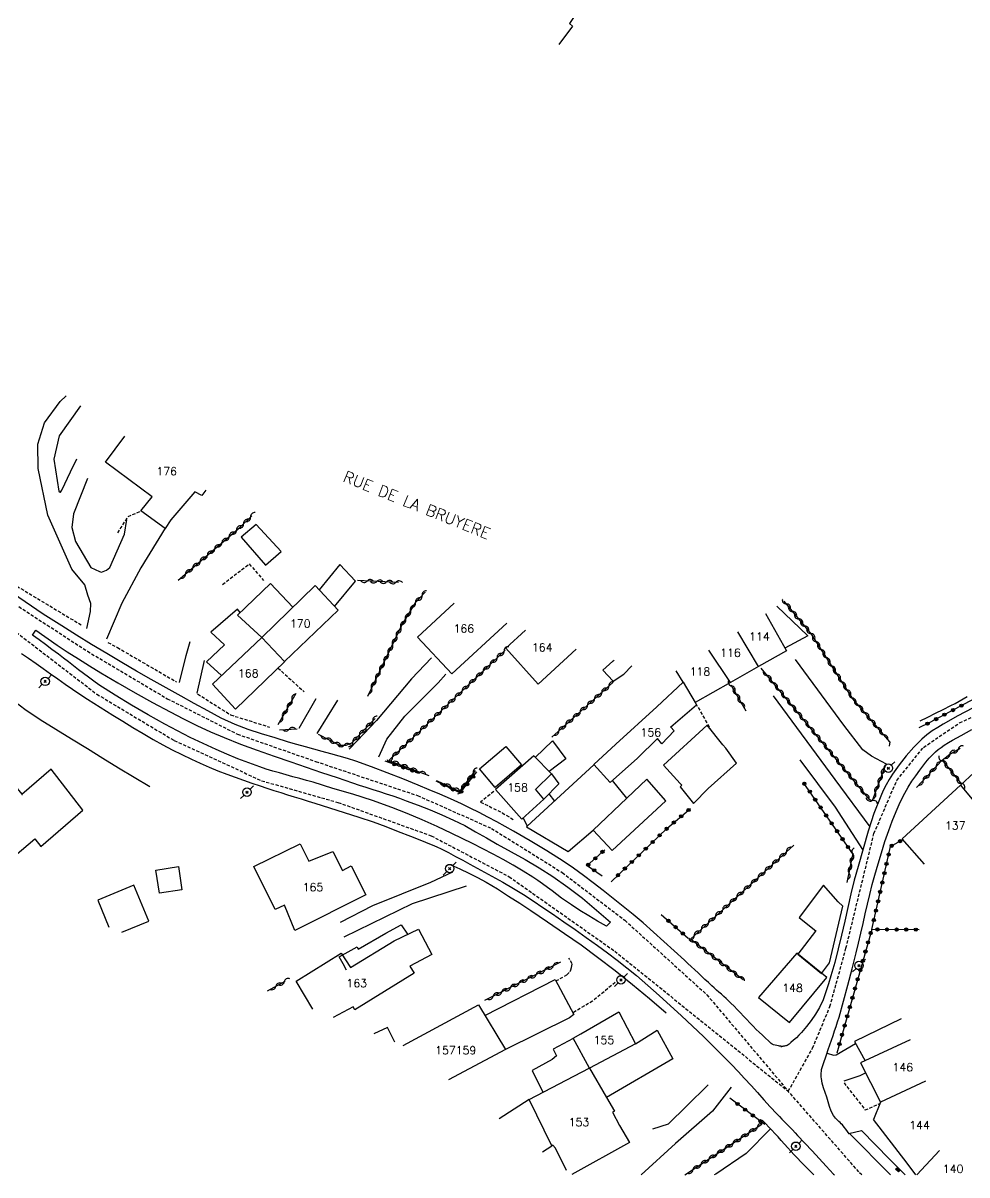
# Model space of a CAD drawing. Header units: millimetres. Extents: x 157999 to 159002, y 156999 to 158001.
# Drawn here: x 158496.2 to 158643.6, y 157000 to 157179.9 of the extents above; entities that cross this region are included whole.
import ezdxf
from ezdxf.enums import TextEntityAlignment as Align

# ---------------------------------------------------------------- set-up
doc = ezdxf.new("R2010")
doc.units = ezdxf.units.MM
doc.linetypes.add('DASHED', pattern=[0.75, 0.5, -0.25])
doc.layers.get('0').update_dxf_attribs({"linetype": 'CONTINUOUS'})
for name, color, linetype in [('W0001', 6, 'DASHED'), ('W0006', 2, 'CONTINUOUS'), ('W0008', 7, 'CONTINUOUS'), ('W0014', 7, 'CONTINUOUS'), ('W0017', 7, 'CONTINUOUS'), ('W0101', 7, 'CONTINUOUS'), ('W0104', 1, 'CONTINUOUS'), ('W0112', 1, 'DASHED'), ('W0211', 2, 'CONTINUOUS'), ('W0300', 7, 'CONTINUOUS'), ('W0310', 3, 'CONTINUOUS'), ('W0323', 7, 'CONTINUOUS'), ('W0333', 7, 'CONTINUOUS'), ('W0401', 7, 'CONTINUOUS'), ('W0473', 7, 'CONTINUOUS'), ('W0989', 7, 'CONTINUOUS'), ('W0991', 7, 'CONTINUOUS'), ('W1102', 7, 'CONTINUOUS')]:
    doc.layers.add(name, color=color, linetype=linetype)
doc.styles.get("Standard").update_dxf_attribs({"font": 'romans.shx', "width": 0.85})

# ---------------------------------------------------------------- blocks, each defined once
blk = doc.blocks.new('T473')
for p, q in [((-0.166667, 0.166667), (0.166667, -0.166667)), ((-0.166667, -0.166667), (0.166667, 0.166667)), ((0.500001, 0.500001), (1.000002, 1.000002)), ((-1.000002, -1.000002), (-0.500001, -0.500001))]:
    blk.add_line(p, q)
blk.add_ellipse((0, 0), major_axis=(0.471405, 0.471405), ratio=1, start_param=5.4977871438, end_param=11.780972451)
blk = doc.blocks.new('T401')
for p, q in [((-0.3, 0.3), (0, 0.3)), ((-0.3, -0.25), (-0.3, 0.3)), ((-0.3, 0.15), (0, 0.15)), ((-0.3, 0), (0, 0)), ((0, 0.3), (0, -0.25)), ((-0.3, -0.15), (0, -0.15)), ((-0.3, -0.25), (-0.3, -0.3)), ((-0.3, -0.3), (0, -0.3)), ((0, -0.3), (0, -0.25))]:
    blk.add_line(p, q)
blk = doc.blocks.new('t310o')
at = {"color": 0, "linetype": 'Continuous'}
for centre, start, end in [((-0.5, 0.38), 216.8699, 323.1304), ((0.5, -0.37), 36.8699, 143.1303)]:
    blk.add_arc(centre, 0.625, start, end, dxfattribs=at)
blk = doc.blocks.new('t323o')
at = {"color": 0, "linetype": 'Continuous'}
for radius in [0.25, 0.15]:
    blk.add_circle((0, 0), radius, dxfattribs=at)

msp = doc.modelspace()

# ---------------------------------------------------------------- linework, layer by layer
at = {"layer": 'W0001'}
for points in [[(158468.61, 157107.78), (158472.74, 157104.8), (158490.49, 157092.05), (158506.23, 157081.8), (158518.71, 157074.39), (158529.65, 157068.86), (158541.88, 157064.59), (158557.79, 157059.27), (158569.34, 157054.14), (158580.39, 157047.24), (158590.17, 157039.78), (158602.99, 157028.15), (158615.71, 157013.07)], [(158468.61, 157107.78), (158474.26, 157101.6), (158492.15, 157087.06), (158507.7, 157075.1), (158519.8, 157067.85), (158533.44, 157061.58), (158545.37, 157058.19), (158559.93, 157052.98), (158572.1, 157046.59), (158588.59, 157034.97), (158615.71, 157013.07)], [(158615.71, 157013.07), (158619.5, 157019.8), (158622.21, 157026.3), (158624.72, 157035.41), (158629.09, 157053.32), (158632.65, 157061.63), (158636.81, 157066.79), (158642.47, 157070.61), (158652.35, 157075.11), (158671.09, 157082.17), (158687.37, 157088.23), (158699.14, 157091.92), (158716.51, 157096.4), (158735.38, 157098.98), (158759.37, 157100.14), (158772.44, 157100.31), (158813.98, 157097.34)], [(158627.21, 157000), (158626.73, 157000.47), (158615.71, 157013.07)]]:
    msp.add_lwpolyline(points, dxfattribs=at)
at = {"layer": 'W0006'}
msp.add_lwpolyline([(158631.66, 157000), (158625.28, 157006.47)], dxfattribs=at)
at = {"layer": 'W0008'}
for points in [[(158497.66, 157084.33), (158498.15, 157085.09)], [(158498.15, 157085.07), (158501.52, 157082.76)], [(158587.33, 157038.87), (158585.93, 157039.66), (158584.54, 157040.47), (158583.17, 157041.32), (158581.82, 157042.19), (158581.05, 157042.71), (158580.3, 157043.25), (158579.55, 157043.8), (158578.81, 157044.36), (158578.07, 157044.92), (158577.33, 157045.47), (158576.57, 157046.01), (158575.8, 157046.52), (158574.28, 157047.47), (158572.73, 157048.37), (158571.16, 157049.25), (158569.59, 157050.1), (158568, 157050.95), (158566.4, 157051.76), (158564.79, 157052.56), (158563.17, 157053.33), (158560.85, 157054.41), (158558.53, 157055.45), (158556.18, 157056.46), (158553.8, 157057.39), (158550.75, 157058.47), (158547.67, 157059.46), (158544.57, 157060.39), (158541.47, 157061.33), (158540.43, 157061.63), (158539.39, 157061.93), (158538.34, 157062.21), (158537.3, 157062.5), (158536.25, 157062.79), (158535.21, 157063.08), (158534.17, 157063.4), (158533.14, 157063.74), (158531.42, 157064.36), (158529.71, 157065.02), (158528.01, 157065.72), (158526.33, 157066.45), (158524.3, 157067.38), (158522.28, 157068.35), (158520.29, 157069.37), (158518.31, 157070.42), (158515.7, 157071.88), (158513.1, 157073.38), (158510.55, 157074.95), (158508.03, 157076.58), (158507.22, 157077.15), (158506.42, 157077.73), (158505.62, 157078.32), (158504.84, 157078.92), (158504.06, 157079.53), (158503.27, 157080.13), (158502.49, 157080.73), (158501.7, 157081.33), (158500.69, 157082.08), (158499.68, 157082.84), (158498.67, 157083.59), (158497.65, 157084.34)], [(158501.37, 157082.86), (158503.08, 157081.72), (158504.82, 157080.6), (158506.57, 157079.51), (158508.33, 157078.43), (158511, 157076.85), (158513.7, 157075.3), (158516.42, 157073.78), (158519.16, 157072.32), (158521.24, 157071.26), (158523.33, 157070.23), (158525.44, 157069.24), (158527.58, 157068.31), (158530.15, 157067.29), (158532.76, 157066.35), (158535.38, 157065.44), (158537.99, 157064.54), (158540.4, 157063.7), (158542.81, 157062.88), (158545.23, 157062.07), (158547.65, 157061.26), (158548.69, 157060.91), (158549.74, 157060.57), (158550.79, 157060.23), (158551.83, 157059.89), (158552.88, 157059.55), (158553.93, 157059.2), (158554.97, 157058.84), (158556, 157058.46), (158557.88, 157057.76), (158559.75, 157057.04), (158561.6, 157056.27), (158563.43, 157055.44), (158565.17, 157054.56), (158566.87, 157053.62), (158568.56, 157052.66), (158570.25, 157051.69), (158572.44, 157050.47), (158574.63, 157049.25), (158576.8, 157047.98), (158578.91, 157046.62), (158581.26, 157044.96), (158583.55, 157043.21), (158585.77, 157041.38), (158587.93, 157039.48)], [(158644.5, 157072.9), (158642.18, 157071.72), (158639.91, 157070.43), (158639.04, 157069.9), (158638.19, 157069.35), (158637.37, 157068.75), (158636.59, 157068.09), (158635.31, 157066.82), (158634.13, 157065.47), (158633.02, 157064.06), (158631.98, 157062.59), (158631.46, 157061.78), (158630.98, 157060.93), (158630.54, 157060.07), (158630.14, 157059.18), (158629.09, 157056.48), (158628.19, 157053.72), (158627.38, 157050.95), (158626.6, 157048.17), (158626.02, 157046.04), (158625.49, 157043.91), (158625, 157041.76), (158624.52, 157039.62), (158624.03, 157037.47), (158623.52, 157035.33), (158622.97, 157033.2), (158622.36, 157031.09), (158621.98, 157029.84), (158621.58, 157028.6), (158621.13, 157027.37), (158620.57, 157026.18), (158619.96, 157025.13), (158619.28, 157024.13), (158618.54, 157023.18), (158617.76, 157022.25), (158617.37, 157021.83), (158616.97, 157021.43), (158616.54, 157021.05), (158616.11, 157020.68), (158615.97, 157020.56), (158615.83, 157020.44), (158615.67, 157020.33), (158615.51, 157020.24), (158615.38, 157020.19), (158615.25, 157020.15), (158615.11, 157020.13), (158614.98, 157020.1), (158614.87, 157020.08), (158614.76, 157020.05), (158614.65, 157020.03), (158614.54, 157020.01)], [(158620.92, 157016.49), (158621.12, 157017.09), (158621.32, 157017.7), (158621.52, 157018.3), (158621.72, 157018.9), (158621.96, 157019.62), (158622.21, 157020.34), (158622.45, 157021.06), (158622.7, 157021.77), (158622.94, 157022.49), (158623.18, 157023.21), (158623.41, 157023.93), (158623.63, 157024.66), (158624.35, 157027.16), (158625.03, 157029.67), (158625.68, 157032.19), (158626.32, 157034.72), (158626.69, 157036.23), (158627.05, 157037.75), (158627.4, 157039.27), (158627.74, 157040.79), (158628.09, 157042.31), (158628.45, 157043.83), (158628.83, 157045.35), (158629.23, 157046.85), (158629.72, 157048.6), (158630.24, 157050.34), (158630.79, 157052.08), (158631.39, 157053.79), (158631.95, 157055.28), (158632.54, 157056.77), (158633.18, 157058.23), (158633.89, 157059.66), (158634.43, 157060.59), (158635.01, 157061.49), (158635.62, 157062.36), (158636.25, 157063.22), (158636.72, 157063.86), (158637.2, 157064.49), (158637.71, 157065.11), (158638.26, 157065.69), (158638.68, 157066.08), (158639.13, 157066.44), (158639.6, 157066.78), (158640.07, 157067.11), (158640.71, 157067.53), (158641.37, 157067.91), (158642.04, 157068.28), (158642.7, 157068.65), (158643.55, 157069.11), (158644.4, 157069.56)], [(158587.92, 157039.49), (158587.33, 157038.87)]]:
    msp.add_lwpolyline(points, dxfattribs=at)
at = {"layer": 'W0014'}
for points in [[(158614.91, 157020.09), (158614.72, 157020.09), (158614.54, 157020.1), (158614.35, 157020.12), (158614.16, 157020.15), (158613.91, 157020.2), (158613.66, 157020.25), (158613.42, 157020.33), (158613.19, 157020.44), (158613.03, 157020.54), (158612.89, 157020.67), (158612.76, 157020.81), (158612.63, 157020.94), (158612.15, 157021.39), (158611.66, 157021.83), (158611.18, 157022.28), (158610.71, 157022.73), (158610.2, 157023.24), (158609.7, 157023.76), (158609.21, 157024.28), (158608.72, 157024.8), (158608.23, 157025.32), (158607.74, 157025.84), (158607.24, 157026.36), (158606.73, 157026.86), (158606.37, 157027.21), (158606, 157027.55), (158605.63, 157027.89), (158605.26, 157028.22), (158604.88, 157028.55), (158604.51, 157028.89), (158604.14, 157029.22), (158603.77, 157029.56), (158603.23, 157030.05), (158602.69, 157030.55), (158602.16, 157031.05), (158601.62, 157031.55), (158601.09, 157032.05), (158600.55, 157032.55), (158600.01, 157033.04), (158599.47, 157033.54), (158597.87, 157035.01), (158596.27, 157036.49), (158594.66, 157037.95), (158593.02, 157039.38), (158591.48, 157040.67), (158589.93, 157041.94), (158588.36, 157043.19), (158586.77, 157044.43), (158585.24, 157045.61), (158583.7, 157046.78), (158582.14, 157047.93), (158580.54, 157049.02), (158578, 157050.65), (158575.41, 157052.2), (158572.8, 157053.69), (158570.16, 157055.16), (158568.8, 157055.89), (158567.42, 157056.6), (158566.04, 157057.29), (158564.64, 157057.96), (158562.97, 157058.73), (158561.28, 157059.46), (158559.59, 157060.18), (158557.89, 157060.88), (158555.48, 157061.87), (158553.06, 157062.83), (158550.63, 157063.76), (158548.18, 157064.62), (158546.87, 157065.04), (158545.56, 157065.43), (158544.24, 157065.8), (158542.92, 157066.15), (158541.59, 157066.51), (158540.27, 157066.86), (158538.95, 157067.23), (158537.64, 157067.62), (158535.54, 157068.26), (158533.44, 157068.89), (158531.35, 157069.58), (158529.31, 157070.37), (158527.14, 157071.37), (158525.02, 157072.47), (158522.93, 157073.63), (158520.85, 157074.78), (158518.52, 157076.07), (158516.21, 157077.38), (158513.91, 157078.71), (158511.61, 157080.06), (158509.24, 157081.45), (158506.88, 157082.86), (158504.54, 157084.29), (158502.21, 157085.75), (158499.34, 157087.62), (158496.5, 157089.51), (158493.68, 157091.46)], [(158495.95, 157081.46), (158497.05, 157080.7), (158498.2, 157079.9), (158499.34, 157079.09), (158500.48, 157078.28), (158501.62, 157077.47), (158502.76, 157076.66), (158503.91, 157075.87), (158505.06, 157075.08), (158506.22, 157074.3), (158507.21, 157073.67), (158508.2, 157073.05), (158509.2, 157072.44), (158510.2, 157071.83), (158511.77, 157070.86), (158513.34, 157069.89), (158514.92, 157068.94), (158516.52, 157068.02), (158518, 157067.21), (158519.48, 157066.42), (158520.98, 157065.67), (158522.5, 157064.94), (158523.86, 157064.32), (158525.24, 157063.72), (158526.62, 157063.15), (158528.01, 157062.6), (158529.3, 157062.11), (158530.6, 157061.65), (158531.91, 157061.2), (158533.22, 157060.77), (158534.28, 157060.41), (158535.35, 157060.07), (158536.42, 157059.73), (158537.48, 157059.39), (158538.55, 157059.06), (158539.62, 157058.73), (158540.69, 157058.39), (158541.76, 157058.05), (158544.04, 157057.34), (158546.32, 157056.63), (158548.6, 157055.91), (158550.86, 157055.14), (158552.83, 157054.43), (158554.78, 157053.67), (158556.72, 157052.9), (158558.67, 157052.12), (158559.38, 157051.83), (158560.09, 157051.54), (158560.8, 157051.24), (158561.5, 157050.94)], [(158561.5, 157050.94), (158562.62, 157050.35), (158563.74, 157049.75), (158564.85, 157049.15), (158565.96, 157048.55), (158567.68, 157047.62), (158569.4, 157046.69), (158571.12, 157045.74), (158572.81, 157044.76), (158574.35, 157043.8), (158575.87, 157042.81), (158577.38, 157041.79), (158578.88, 157040.77), (158580.65, 157039.56), (158582.41, 157038.33), (158584.16, 157037.08), (158585.9, 157035.82), (158587.45, 157034.68), (158588.98, 157033.53), (158590.5, 157032.36), (158591.99, 157031.14), (158595.55, 157028.05), (158599.04, 157024.88), (158602.46, 157021.63), (158605.82, 157018.32), (158606.86, 157017.25), (158607.88, 157016.17), (158608.89, 157015.08), (158609.89, 157013.97), (158610.89, 157012.86), (158611.89, 157011.76), (158612.89, 157010.66), (158613.91, 157009.57), (158614.31, 157009.14), (158614.72, 157008.72), (158615.13, 157008.29), (158615.54, 157007.87), (158615.95, 157007.45), (158616.35, 157007.03), (158616.76, 157006.6), (158617.17, 157006.18), (158618.3, 157004.98), (158619.42, 157003.78), (158620.53, 157002.57), (158621.64, 157001.36), (158622.76, 157000.15), (158622.9, 157000)], [(158563.02, 157048.42), (158564.41, 157047.8), (158565.79, 157047.14), (158567.15, 157046.45), (158568.49, 157045.72), (158570.27, 157044.67), (158572.02, 157043.57), (158573.75, 157042.43), (158575.47, 157041.29), (158578.12, 157039.53), (158580.75, 157037.74), (158583.35, 157035.92), (158585.91, 157034.04), (158588.65, 157031.93), (158591.35, 157029.77), (158594.01, 157027.56), (158596.62, 157025.3)], [(158625.19, 157006.45), (158624.95, 157006.8), (158624.69, 157007.15), (158624.42, 157007.49), (158624.15, 157007.82), (158623.98, 157008.01), (158623.8, 157008.19), (158623.62, 157008.36), (158623.44, 157008.53), (158623.25, 157008.71), (158623.08, 157008.89), (158622.92, 157009.09), (158622.77, 157009.3), (158622.42, 157009.98), (158622.16, 157010.7), (158621.94, 157011.43), (158621.71, 157012.15), (158621.47, 157012.87), (158621.23, 157013.59), (158621.02, 157014.32), (158620.88, 157015.07), (158620.86, 157015.25), (158620.85, 157015.43), (158620.84, 157015.6), (158620.84, 157015.78), (158620.85, 157015.96), (158620.87, 157016.14), (158620.89, 157016.31), (158620.92, 157016.49)], [(158619.69, 157000), (158617.67, 157002.06), (158617.15, 157002.6), (158616.63, 157003.15), (158616.12, 157003.7), (158615.62, 157004.26), (158615.12, 157004.82), (158614.61, 157005.37), (158614.11, 157005.93), (158613.6, 157006.48), (158613.12, 157006.98), (158612.65, 157007.49), (158612.18, 157007.99), (158611.7, 157008.49)], [(158627.14, 157006.91), (158625.15, 157006.44)], [(158633.98, 157000), (158633.73, 157000.25), (158631.51, 157002.46), (158629.31, 157004.69), (158627.12, 157006.93)]]:
    msp.add_lwpolyline(points, dxfattribs=at)
at = {"layer": 'W0017'}
for points in [[(158506.13, 157085.36), (158506.72, 157088), (158506.78, 157089.24), (158506.32, 157090.57), (158505.81, 157092.18), (158503.79, 157094.64), (158500.07, 157103.04), (158498.53, 157110.34), (158498.5, 157114.17), (158499.54, 157117.5), (158501.96, 157120.8), (158502.9, 157121.71)], [(158505.14, 157120.16), (158501.81, 157115.44), (158500.97, 157111.8), (158501.78, 157106.82), (158501.96, 157106.63), (158502.01, 157106.65), (158502.25, 157106.94), (158503.61, 157109.82), (158504.56, 157111.86)], [(158506.24, 157108.81), (158504.04, 157103.28), (158503.8, 157101.13), (158504.38, 157098.94), (158506.75, 157094.89), (158508.12, 157094.27), (158508.41, 157094.14), (158509.19, 157094.47), (158509.72, 157094.87), (158512.02, 157100.08), (158512.38, 157102.38)], [(158518.37, 157101.01), (158514.57, 157094.83), (158511.63, 157089.32), (158509.23, 157083.69)], [(158520.6, 157076.93), (158521.65, 157081.14), (158522.29, 157083.35)], [(158559.96, 157080.78), (158556.85, 157077.47), (158551.36, 157070.97), (158548.38, 157067.8), (158547.12, 157066.5)], [(158524.45, 157080.34), (158523.32, 157075.25)], [(158631.07, 157064.18), (158628.72, 157065.44), (158627.35, 157066.42), (158624.4, 157070.28), (158616.83, 157080.51)], [(158551.77, 157065.3), (158552.99, 157068.09), (158555.83, 157071.64), (158561.02, 157076.89), (158562.22, 157078.2)], [(158539.29, 157069.79), (158541.95, 157074.43)], [(158542.12, 157068.96), (158545.32, 157074.17)], [(158613.32, 157074.84), (158622.99, 157061.75), (158628.46, 157054.38)], [(158627.36, 157050.84), (158623.07, 157057.43), (158617.56, 157064.84)], [(158563.25, 157047.31), (158559.82, 157045.68), (158550.78, 157042.06), (158545.73, 157039.42)], [(158546.35, 157037.18), (158557.01, 157042.38), (158565.44, 157045.16)], [(158621.76, 157019.03), (158622.75, 157018.69), (158623.17, 157018.74), (158626.22, 157020.54)], [(158624.42, 157014.69), (158626.94, 157015.54), (158627.78, 157015.96)], [(158606.77, 157013.73), (158603.88, 157009.97), (158598.07, 157004.9), (158592.74, 157000)], [(158594.54, 157007.18), (158597, 157008.01), (158599.82, 157010.76), (158603.17, 157014.08)], [(158612.92, 157007.19), (158609.15, 157003.34), (158604.37, 157000.13), (158604.13, 157000)]]:
    msp.add_lwpolyline(points, dxfattribs=at)
at = {"layer": 'W0101'}
for points in [[(158571.17, 157182.26), (158573.2, 157185.08), (158577.68, 157182.16), (158579.24, 157184.27), (158582.8, 157181.71), (158581.55, 157179.85), (158581.99, 157179.45), (158579.85, 157176.6)], [(158524.74, 157106.94), (158524.1, 157106.13), (158523.02, 157106.68), (158519.25, 157102.35), (158518.38, 157101), (158514.59, 157103.71), (158516.35, 157105.93), (158509.07, 157111.35), (158512.09, 157115.38)], [(158537.01, 157080.2), (158545.4, 157088.21), (158541.8, 157092.06), (158533.47, 157083.94)], [(158563.54, 157089.29), (158557.81, 157083.99)], [(158557.81, 157083.99), (158563.16, 157078.27), (158571.73, 157086.21)], [(158612.15, 157087.68), (158615.42, 157081.85), (158611.07, 157079.4)], [(158574.65, 157085.11), (158571.58, 157082.31)], [(158533.47, 157083.94), (158525.75, 157076.64), (158529.37, 157072.76)], [(158571.58, 157082.31), (158576.62, 157076.65), (158582.59, 157082.13)], [(158529.37, 157072.76), (158537.06, 157080.2), (158537.01, 157080.2)], [(158611.07, 157079.4), (158606.7, 157076.93)], [(158599.3, 157076.96), (158598.2, 157078.73)], [(158587.91, 157061.31), (158585.32, 157064.11), (158588.76, 157067.3), (158595.16, 157073.1), (158599.3, 157076.96)], [(158606.7, 157076.93), (158601.18, 157073.81)], [(158601.18, 157073.81), (158601.38, 157073.39), (158597.7, 157070.26), (158597.32, 157069.9), (158597.37, 157069.93), (158597.9, 157069.37), (158595.96, 157067.33), (158595.27, 157068.15), (158592.14, 157065.12), (158587.91, 157061.31)], [(158492.81, 157048.07), (158498.03, 157052.48), (158498.98, 157051.29), (158505.49, 157057), (158500.58, 157063.36), (158495.99, 157059.42), (158496.07, 157059.44), (158486.75, 157070.39), (158481.67, 157066.25), (158484.42, 157062.94), (158479.87, 157059.28), (158481.06, 157057.86), (158481, 157056.89), (158481.46, 157056.29)], [(158642.6, 157060.91), (158646.9, 157064.82), (158651.32, 157059.62)], [(158633.52, 157052.5), (158642.6, 157060.91), (158642.6, 157060.91)], [(158637, 157048.54), (158633.52, 157052.5)], [(158547.34, 157032.4), (158554.12, 157036.59), (158557.92, 157038.41), (158560.05, 157034.45), (158556.57, 157032.61), (158556.57, 157032.61), (158557.25, 157031.51), (158548.01, 157025.8), (158547.72, 157026.28), (158547.72, 157026.28), (158544.64, 157024.6)], [(158541.45, 157025.89), (158538.84, 157030.26), (158545.87, 157034.64), (158547.34, 157032.4)], [(158555.54, 157020.21), (158567.32, 157026.57), (158571.54, 157019.59)], [(158571.54, 157019.59), (158562.65, 157014.88)], [(158634.73, 157021.11), (158627, 157017.52), (158630.09, 157011.38)], [(158581.06, 157000.7), (158579.32, 157004.16), (158578.95, 157004.64), (158578.79, 157004.55), (158575.21, 157011.79), (158584.61, 157016.68), (158584.65, 157016.66)], [(158584.65, 157016.66), (158587.31, 157012.12), (158588.57, 157009.95), (158588.24, 157009.81), (158589.34, 157007.71), (158590.91, 157005.08), (158581.91, 157000.05)], [(158630.09, 157011.38), (158630.09, 157011.37), (158629, 157008.65)], [(158635.62, 157000), (158634.26, 157001.85), (158634.25, 157001.85), (158629, 157008.65)]]:
    msp.add_lwpolyline(points, dxfattribs=at)
for points in [[(158569.95, 157060.22), (158574.1, 157055.6), (158577.5, 157058.71), (158576.24, 157060.25), (158576.28, 157060.27), (158578.71, 157062.67), (158575.95, 157065.47)], [(158549.7, 157043.73), (158538.64, 157038.19), (158537, 157042.12), (158535.54, 157041.48), (158532.23, 157048.2), (158539.44, 157051.71), (158540.8, 157048.99), (158544.54, 157050.55), (158546.07, 157047.57), (158547.42, 157048.26)], [(158611.07, 157027.71), (158615.92, 157023.79), (158621.71, 157030.83), (158617.02, 157034.63)], [(158584.65, 157016.66), (158582.09, 157021.36), (158583.29, 157022.05), (158589.25, 157025.47), (158591.85, 157020.5)]]:
    msp.add_lwpolyline(points, close=True, dxfattribs=at)
at = {"layer": 'W0104'}
for points in [[(158544.84, 157088.81), (158548.08, 157092.74), (158545.66, 157095.33), (158542.45, 157091.37)], [(158533.47, 157083.94), (158529.65, 157087.45), (158534.82, 157092.38), (158538.33, 157088.68)], [(158530.1, 157087.87), (158529.67, 157088.38), (158525.52, 157084.77), (158527.63, 157082.83), (158524.81, 157080.14), (158527.18, 157077.99)], [(158613.92, 157088.83), (158618.74, 157084.2), (158615.19, 157082.26)], [(158588.49, 157080.36), (158588.37, 157080.23), (158588.32, 157080.23), (158586.75, 157078.85), (158588.35, 157077.13), (158590.01, 157078.23), (158591.29, 157079.53)], [(158576.19, 157065.22), (158578.86, 157067.8), (158580.96, 157065.02), (158578.38, 157063)], [(158585.32, 157064.11), (158585.32, 157064.07), (158574.92, 157054.5)], [(158574.32, 157055.8), (158574.92, 157054.5), (158574.79, 157054.36), (158581.34, 157050.55), (158585.23, 157053.88), (158588.22, 157050.67), (158596.59, 157058.44), (158593.6, 157061.82), (158590.51, 157058.88), (158588.24, 157061.6)], [(158578.7, 157062.66), (158579.87, 157061.11), (158577.5, 157058.71)], [(158578.3, 157059.51), (158579.18, 157058.41)], [(158590.51, 157058.88), (158585.23, 157053.88)], [(158513.48, 157045.25), (158507.86, 157042.94), (158509.6, 157038.73)], [(158511.63, 157037.91), (158515.8, 157039.63), (158513.48, 157045.25)], [(158546.69, 157032), (158546.2, 157032.96), (158545.57, 157034.08), (158548.38, 157035.64), (158548.54, 157035.28), (158552.82, 157037.78), (158555.26, 157039.09), (158556.21, 157037.59)], [(158568.33, 157024.9), (158579.3, 157030.52), (158582.22, 157025.08), (158581.52, 157024.52), (158571.54, 157019.59)], [(158633.32, 157024.37), (158626.04, 157020.87), (158627.71, 157017.85)], [(158554.23, 157020.74), (158553.11, 157023.01), (158550.98, 157022.05)], [(158591.85, 157020.5), (158595.24, 157022.61), (158597.67, 157018.16), (158587.31, 157012.12)], [(158582.11, 157021.34), (158582.1, 157021.34), (158578.99, 157019.65), (158579.52, 157018.59), (158578.8, 157018.06), (158575.7, 157016.33), (158577.38, 157012.92)], [(158575.21, 157011.79), (158570.56, 157008.79)], [(158577.3, 157003.61), (158578.79, 157004.55)]]:
    msp.add_lwpolyline(points, dxfattribs=at)
for points in [[(158596.19, 157064.03), (158598.81, 157061.12), (158599.08, 157060.87), (158598.83, 157060.63), (158600.91, 157058.03), (158603.21, 157060.36), (158607.61, 157064.33), (158605.97, 157066.68), (158605.48, 157067.19), (158603.05, 157070.27)], [(158569.91, 157060.54), (158567.45, 157063.42), (158571.57, 157066.95), (158574.03, 157064.07)], [(158517.48, 157044), (158516.94, 157047.63), (158520.44, 157048.16), (158520.99, 157044.53)], [(158620.91, 157031.48), (158620.91, 157031.49), (158622.13, 157033.13), (158624.23, 157041.99), (158623.52, 157042.65), (158621.22, 157045.28), (158617.43, 157040.23), (158620.05, 157038.06), (158619.96, 157038.09), (158617.2, 157034.49)]]:
    msp.add_lwpolyline(points, close=True, dxfattribs=at)
at = {"layer": 'W0112'}
for points in [[(158479.79, 157105.41), (158484.79, 157100.6), (158491.35, 157094.29), (158505.36, 157085.86)], [(158510.97, 157100.3), (158512.59, 157102.85), (158514.59, 157103.71)], [(158527.35, 157092.25), (158531.5, 157095.44), (158533.75, 157092.87)], [(158509.43, 157083.18), (158510.91, 157082.38), (158520.16, 157077.01)], [(158536, 157079.18), (158540.07, 157075.48)], [(158523.45, 157075.13), (158528.6, 157071.86), (158534.69, 157069.96)], [(158601.25, 157073.66), (158603.57, 157069.62)], [(158569.71, 157059.88), (158567.63, 157058.24), (158571.02, 157056.58), (158572.89, 157055.43)], [(158579.42, 157030.31), (158581.14, 157031.27), (158581.63, 157031.78), (158581.76, 157032.02), (158581.87, 157032.42), (158581.95, 157033), (158581.44, 157033.88)], [(158588.67, 157030.05), (158585.14, 157027.17)], [(158585.14, 157027.17), (158582.09, 157025.33)], [(158624.41, 157014.39), (158627.71, 157010.15), (158630.01, 157011.18)]]:
    msp.add_lwpolyline(points, dxfattribs=at)
at = {"layer": 'W0211'}
msp.add_lwpolyline([(158495.09, 157073.8), (158496.48, 157072.78), (158498.87, 157071.16), (158501.31, 157069.62), (158503.77, 157068.11), (158506.22, 157066.6), (158508.65, 157065.1), (158511.09, 157063.61), (158513.53, 157062.14), (158515.99, 157060.67)], dxfattribs=at)
at = {"layer": 'W0300'}
msp.add_lwpolyline([(158636.28, 157070.95), (158637.5, 157071.52), (158638.72, 157072.11), (158639.92, 157072.71), (158641.12, 157073.32), (158641.76, 157073.66), (158642.39, 157074), (158643.01, 157074.35), (158643.63, 157074.71)], dxfattribs=at)
at = {"layer": 'W0310'}
for points in [[(158520.43, 157092.89), (158530.1, 157101.21), (158531.93, 157102.95)], [(158554.84, 157092.56), (158548.43, 157092.85)], [(158558.99, 157091), (158558.89, 157090.91), (158557.44, 157089.36), (158555.42, 157086.03), (158549.97, 157074.72)], [(158631.57, 157067.63), (158625.81, 157074.36), (158619.31, 157084.45), (158615.08, 157089.6)], [(158571.46, 157081.96), (158553.31, 157064.76), (158559.58, 157062.38)], [(158630.82, 157063.89), (158629.52, 157060.41), (158628.82, 157058.42), (158628.4, 157058.64), (158611.47, 157079.18)], [(158578.75, 157068.36), (158588.31, 157076.92)], [(158606.75, 157076.58), (158609.09, 157072.47)], [(158538.76, 157075.21), (158535.98, 157070.29)], [(158542.26, 157068.85), (158545.63, 157067.13), (158546.67, 157067.14), (158547.55, 157067.51), (158551.16, 157071.28)], [(158536.26, 157069.51), (158539, 157069.71)], [(158631.57, 157067.63), (158631.46, 157066.99)], [(158639.76, 157064.79), (158640.96, 157065.71), (158642.55, 157066.65)], [(158635.75, 157060.51), (158639.76, 157064.79), (158642.75, 157061.05)], [(158560.78, 157061.59), (158564.39, 157059.92), (158566.86, 157063.2)], [(158608.65, 157030.49), (158600.43, 157036.85), (158616.55, 157051.52)], [(158624.91, 157045.69), (158625.83, 157050.25)], [(158580.14, 157033.23), (158568.28, 157027.25)], [(158534.34, 157028.76), (158537.14, 157030.26)], [(158599.57, 157000), (158611.6, 157007.92)]]:
    msp.add_lwpolyline(points, dxfattribs=at)
at = {"layer": 'W0323'}
for points in [[(158696.55, 157100.05), (158692.04, 157092.27), (158681.68, 157088.94), (158671.97, 157085.11), (158659.2, 157080.25), (158647.2, 157075.66), (158637.71, 157070.63), (158636.12, 157069.83)], [(158558.18, 157062.71), (158552.75, 157064.65)], [(158560.65, 157061.54), (158564.46, 157059.67), (158567.08, 157062.95)], [(158625.88, 157049.99), (158618.05, 157061.34)], [(158588.02, 157045.79), (158596.76, 157054.14), (158600.43, 157057.26)], [(158628.73, 157038.36), (158631.66, 157051.31), (158633.62, 157052.38)], [(158587.04, 157050.79), (158584.31, 157048.32), (158586.63, 157046.74)], [(158595.86, 157040.69), (158600.05, 157036.99)], [(158636.13, 157038.31), (158628.73, 157038.36), (158623.29, 157019.01)], [(158612.02, 157007.9), (158606.57, 157011.99)]]:
    msp.add_lwpolyline(points, dxfattribs=at)
at = {"layer": 'W0333'}
msp.add_lwpolyline([(158530.23, 157099.64), (158534.05, 157095.26), (158536.51, 157097.36), (158532.57, 157101.61)], close=True, dxfattribs=at)
at = {"layer": 'W1102'}
for points in [[(158611.07, 157079.4), (158607.83, 157084.85)], [(158533.47, 157083.94), (158537.01, 157080.2)], [(158606.7, 157076.93), (158603.32, 157081.96)], [(158599.3, 157076.96), (158601.18, 157073.81)], [(158642.6, 157060.91), (158646.44, 157056.24)], [(158637.13, 157014.64), (158630.09, 157011.38)], [(158635.8, 157000), (158639.34, 157003.8)]]:
    msp.add_lwpolyline(points, dxfattribs=at)

# ---------------------------------------------------------------- block references
at = {"layer": 'W0310'}
for p, rotation in [((158530.63, 157101.72), 43.56428658917649), ((158531.72, 157102.76), 43.56428658917649), ((158528.39, 157099.74), 40.70216943080493), ((158529.52, 157100.72), 40.70216943080493), ((158527.25, 157098.76), 40.70216943080493), ((158524.97, 157096.8), 40.70216943080493), ((158526.11, 157097.78), 40.70216943080493), ((158522.7, 157094.85), 40.70216943080493), ((158523.84, 157095.83), 40.70216943080493), ((158521.56, 157093.87), 40.70216943080493), ((158549.93, 157092.78), 177.3789873020742), ((158551.43, 157092.71), 177.3789873020742), ((158552.93, 157092.64), 177.3789873020742), ((158554.43, 157092.57), 177.3789873020742), ((158557.48, 157089.4), 226.7892301974932), ((158558.5, 157090.49), 226.7892301974932), ((158615.42, 157089.19), 129.4372602423282), ((158556.69, 157088.12), 238.7336288797968), ((158616.37, 157088.03), 129.4372602423282), ((158555.18, 157085.53), 244.2867462129435), ((158555.91, 157086.84), 238.7336288797968), ((158617.32, 157086.87), 129.4372602423282), ((158618.28, 157085.72), 129.4372602423282), ((158554.53, 157084.18), 244.2867462129435), ((158619.23, 157084.56), 129.4372602423282), ((158553.88, 157082.83), 244.2867462129435), ((158571.31, 157081.82), 223.4724860011671), ((158620.05, 157083.31), 122.7641185135789), ((158620.86, 157082.04), 122.7641185135789), ((158552.57, 157080.13), 244.2867462129435), ((158553.22, 157081.48), 244.2867462129435), ((158570.22, 157080.78), 223.4724860011671), ((158621.68, 157080.78), 122.7641185135789), ((158551.92, 157078.78), 244.2867462129435), ((158568.04, 157078.72), 223.4724860011671), ((158569.13, 157079.75), 223.4724860011671), ((158622.49, 157079.52), 122.7641185135789), ((158623.3, 157078.26), 122.7641185135789), ((158551.27, 157077.43), 244.2867462129435), ((158565.86, 157076.66), 223.4724860011671), ((158566.95, 157077.69), 223.4724860011671), ((158587.69, 157076.36), 41.8264562788338), ((158606.86, 157076.38), 299.679337252603), ((158612.42, 157078.02), 129.5020942455938), ((158613.38, 157076.86), 129.5020942455938), ((158624.11, 157077), 122.7641185135789), ((158550.62, 157076.07), 244.2867462129435), ((158563.69, 157074.59), 223.4724860011671), ((158564.77, 157075.62), 223.4724860011671), ((158586.57, 157075.36), 41.8264562788338), ((158607.61, 157075.08), 299.679337252603), ((158614.33, 157075.71), 129.5020942455938), ((158615.28, 157074.55), 129.5020942455938), ((158624.92, 157075.74), 122.7641185135789), ((158625.74, 157074.48), 122.7641185135789), ((158537.46, 157072.9), 240.5637671125804), ((158538.19, 157074.21), 240.5637671125804), ((158562.6, 157073.56), 223.4724860011671), ((158584.34, 157073.36), 41.8264562788338), ((158585.45, 157074.36), 41.8264562788338), ((158608.35, 157073.77), 299.679337252603), ((158616.24, 157073.39), 129.5020942455938), ((158626.7, 157073.32), 130.5590012727563), ((158536.72, 157071.6), 240.5637671125804), ((158550.81, 157070.92), 46.25835917670319), ((158560.42, 157071.5), 223.4724860011671), ((158561.51, 157072.53), 223.4724860011671), ((158582.1, 157071.36), 41.8264562788338), ((158583.22, 157072.36), 41.8264562788338), ((158617.19, 157072.23), 129.5020942455938), ((158618.15, 157071.08), 129.5020942455938), ((158627.67, 157072.19), 130.5590012727563), ((158628.65, 157071.05), 130.5590012727563), ((158549.78, 157069.83), 46.25835917670319), ((158558.24, 157069.43), 223.4724860011671), ((158559.33, 157070.46), 223.4724860011671), ((158579.87, 157069.36), 41.8264562788338), ((158580.98, 157070.36), 41.8264562788338), ((158619.1, 157069.92), 129.5020942455938), ((158629.62, 157069.91), 130.5590012727563), ((158537.75, 157069.62), 4.146937406320678), ((158543.59, 157068.17), 332.9410145701463), ((158544.93, 157067.49), 332.9410145701463), ((158547.7, 157067.66), 46.25835917670319), ((158548.74, 157068.75), 46.25835917670319), ((158556.07, 157067.37), 223.4724860011671), ((158557.16, 157068.4), 223.4724860011671), ((158620.05, 157068.76), 129.5020942455938), ((158621.01, 157067.6), 129.5020942455938), ((158630.6, 157068.77), 130.5590012727563), ((158546.34, 157067.13), 0.110586335850938), ((158554.98, 157066.34), 223.4724860011671), ((158621.96, 157066.45), 129.5020942455938), ((158640.95, 157065.7), 37.61545220288411), ((158642.24, 157066.47), 30.61367368381649), ((158553.97, 157064.51), 339.2784060452635), ((158553.89, 157065.3), 223.4724860011671), ((158555.37, 157063.98), 339.2784060452635), ((158622.92, 157065.29), 129.5020942455938), ((158623.87, 157064.13), 129.5020942455938), ((158638.83, 157063.79), 46.78394243904554), ((158639.85, 157064.68), 308.6584475718518), ((158556.78, 157063.44), 339.2784060452635), ((158558.18, 157062.91), 339.2784060452635), ((158566.51, 157062.74), 52.99120496514767), ((158624.83, 157062.97), 129.5020942455938), ((158630.32, 157062.56), 249.5926444316317), ((158637.8, 157062.7), 46.78394243904554), ((158640.79, 157063.51), 308.6584475718518), ((158641.72, 157062.34), 308.6584475718518), ((158562.14, 157060.96), 335.1961622502793), ((158563.5, 157060.33), 335.1961622502793), ((158564.7, 157060.34), 52.99120496514767), ((158565.61, 157061.54), 52.99120496514767), ((158625.78, 157061.82), 129.5020942455938), ((158626.73, 157060.66), 129.5020942455938), ((158629.8, 157061.15), 249.5926444316317), ((158636.77, 157061.61), 46.78394243904554), ((158642.66, 157061.16), 308.6584475718518), ((158627.69, 157059.5), 129.5020942455938), ((158629.29, 157059.74), 250.5544614644341), ((158628.74, 157058.46), 152.3037025931274), ((158614.34, 157049.5), 42.30176968939956), ((158615.44, 157050.51), 42.30176968939956), ((158625.8, 157050.1), 78.57712837047265), ((158613.23, 157048.49), 42.30176968939956), ((158625.5, 157048.63), 78.57712837047265), ((158611.01, 157046.47), 42.30176968939956), ((158612.12, 157047.48), 42.30176968939956), ((158625.21, 157047.16), 78.57712837047265), ((158608.79, 157044.45), 42.30176968939956), ((158609.9, 157045.46), 42.30176968939956), ((158606.57, 157042.44), 42.30176968939956), ((158607.68, 157043.45), 42.30176968939956), ((158604.35, 157040.42), 42.30176968939956), ((158605.46, 157041.43), 42.30176968939956), ((158603.24, 157039.41), 42.30176968939956), ((158601.02, 157037.39), 42.30176968939956), ((158602.13, 157038.4), 42.30176968939956), ((158600.98, 157036.42), 142.306466061879), ((158602.16, 157035.5), 142.306466061879), ((158603.35, 157034.59), 142.306466061879), ((158604.54, 157033.67), 142.306466061879), ((158577.66, 157031.98), 206.7700277686746), ((158579, 157032.65), 206.7700277686746), ((158605.72, 157032.75), 142.306466061879), ((158606.91, 157031.84), 142.306466061879), ((158536.98, 157030.17), 28.1456321416998), ((158573.64, 157029.95), 206.7700277686746), ((158574.98, 157030.63), 206.7700277686746), ((158576.32, 157031.3), 206.7700277686746), ((158608.1, 157030.92), 142.306466061879), ((158535.66, 157029.46), 28.1456321416998), ((158569.62, 157027.93), 206.7700277686746), ((158570.96, 157028.6), 206.7700277686746), ((158572.3, 157029.28), 206.7700277686746), ((158609.59, 157006.6), 33.37549303374302), ((158610.85, 157007.43), 33.37549303374302), ((158607.09, 157004.95), 33.37549303374302), ((158608.34, 157005.78), 33.37549303374302), ((158604.58, 157003.3), 33.37549303374302), ((158605.84, 157004.13), 33.37549303374302), ((158602.08, 157001.65), 33.37549303374302), ((158603.33, 157002.48), 33.37549303374302), ((158600.82, 157000.83), 33.37549303374302)]:
    msp.add_blockref('t310o', p, dxfattribs=dict(at, rotation=rotation))
at = {"layer": 'W0323'}
for p, rotation in [((158642.76, 157073.31), 207.9183005666213), ((158640.11, 157071.9), 207.9183005666213), ((158641.44, 157072.61), 207.9183005666213), ((158637.46, 157070.5), 206.6948949293047), ((158638.79, 157071.2), 207.9183005666213), ((158554.17, 157064.15), 160.3239521588276), ((158555.58, 157063.64), 160.3239521588276), ((158556.99, 157063.14), 160.3239521588276), ((158562, 157060.88), 333.8457398477985), ((158565.56, 157061.04), 51.46439338915118), ((158566.49, 157062.21), 51.46439338915118), ((158618.22, 157061.1), 124.5997549359803), ((158563.35, 157060.22), 333.8457398477985), ((158564.62, 157059.87), 51.46439338915118), ((158619.07, 157059.87), 124.5997549359803), ((158619.92, 157058.63), 124.5997549359803), ((158620.77, 157057.4), 124.5997549359803), ((158598.98, 157056.02), 40.47923824136433), ((158600.12, 157057), 40.47923824136433), ((158621.62, 157056.16), 124.5997549359803), ((158596.7, 157054.07), 43.68043895701027), ((158597.83, 157055.05), 40.47923824136433), ((158622.48, 157054.93), 124.5997549359803), ((158623.33, 157053.69), 124.5997549359803), ((158594.53, 157052), 43.68043895701027), ((158595.61, 157053.04), 43.68043895701027), ((158624.18, 157052.46), 124.5997549359803), ((158633.17, 157052.14), 28.70110051229273), ((158586.68, 157050.47), 222.2899144136811), ((158592.36, 157049.93), 43.68043895701027), ((158593.44, 157050.97), 43.68043895701027), ((158625.03, 157051.22), 124.5997549359803), ((158631.38, 157050.06), 77.25131152433934), ((158631.86, 157051.42), 28.70110051229273), ((158584.46, 157048.45), 222.2899144136811), ((158585.57, 157049.46), 222.2899144136811), ((158591.27, 157048.89), 43.68043895701027), ((158631.05, 157048.6), 77.25131152433934), ((158585.39, 157047.59), 325.7820958832094), ((158589.1, 157046.82), 43.68043895701027), ((158590.19, 157047.86), 43.68043895701027), ((158630.72, 157047.14), 77.25131152433934), ((158630.39, 157045.67), 77.25131152433934), ((158629.73, 157042.75), 77.25131152433934), ((158630.06, 157044.21), 77.25131152433934), ((158629.4, 157041.28), 77.25131152433934), ((158596.98, 157039.7), 318.5678027448784), ((158629.07, 157039.82), 77.25131152433934), ((158598.11, 157038.7), 318.5678027448784), ((158599.23, 157037.71), 318.5678027448784), ((158628.57, 157037.78), 254.2743771830561), ((158629.63, 157038.35), 179.662383582335), ((158631.13, 157038.34), 179.662383582335), ((158632.63, 157038.33), 179.662383582335), ((158634.13, 157038.33), 179.662383582335), ((158635.63, 157038.32), 179.662383582335), ((158628.16, 157036.34), 254.2743771830561), ((158627.76, 157034.89), 254.2743771830561), ((158626.95, 157032), 254.2743771830561), ((158627.35, 157033.45), 254.2743771830561), ((158626.54, 157030.56), 254.2743771830561), ((158626.13, 157029.12), 254.2743771830561), ((158625.73, 157027.67), 254.2743771830561), ((158624.91, 157024.78), 254.2743771830561), ((158625.32, 157026.23), 254.2743771830561), ((158624.51, 157023.34), 254.2743771830561), ((158624.1, 157021.9), 254.2743771830561), ((158623.69, 157020.45), 254.2743771830561), ((158607.77, 157011.09), 143.1138057349237), ((158608.97, 157010.19), 143.1138057349237), ((158610.17, 157009.29), 143.1138057349237), ((158611.37, 157008.39), 143.1138057349237)]:
    msp.add_blockref('t323o', p, dxfattribs=dict(at, rotation=rotation))
at = {"layer": 'W0401', "rotation": 45.03385872732592}
msp.add_blockref('T401', (158632.9, 157000.92), dxfattribs=at)
at = {"layer": 'W0473'}
for p in [(158499.63, 157077.1), (158631.34, 157063.55), (158531.16, 157059.78), (158562.82, 157047.85), (158626.75, 157032.72), (158589.57, 157030.46), (158616.9, 157004.48)]:
    msp.add_blockref('T473', p, dxfattribs=at)

# ---------------------------------------------------------------- texts
at = {"layer": 'W0989'}
msp.add_text('RUE DE LA BRUYERE', height=1.75, rotation=338.0338, dxfattribs=at).set_placement((158546.03, 157108.4))
at = {"layer": 'W0991'}
for s, p in [('176', (158518.62, 157109.92)), ('170', (158539.47, 157086.13)), ('166', (158565.03, 157085.34)), ('114', (158611.21, 157084.11)), ('164', (158577.27, 157082.4)), ('116', (158606.68, 157081.57)), ('168', (158531.35, 157078.35)), ('118', (158601.91, 157078.63)), ('156', (158594.23, 157069.13)), ('158', (158573.42, 157060.53)), ('137', (158641.78, 157054.57)), ('165', (158541.46, 157044.95)), ('163', (158548.3, 157029.96)), ('148', (158616.37, 157029.21)), ('155', (158586.9, 157021.07)), ('157159', (158563.76, 157019.47)), ('146', (158633.59, 157016.82)), ('153', (158583.01, 157008.25)), ('144', (158636.21, 157007.78)), ('140', (158641.46, 157000.96))]:
    msp.add_text(s, height=1.25, dxfattribs=at).set_placement(p, align=Align.MIDDLE_CENTER)

doc.saveas('drawing.dxf')
